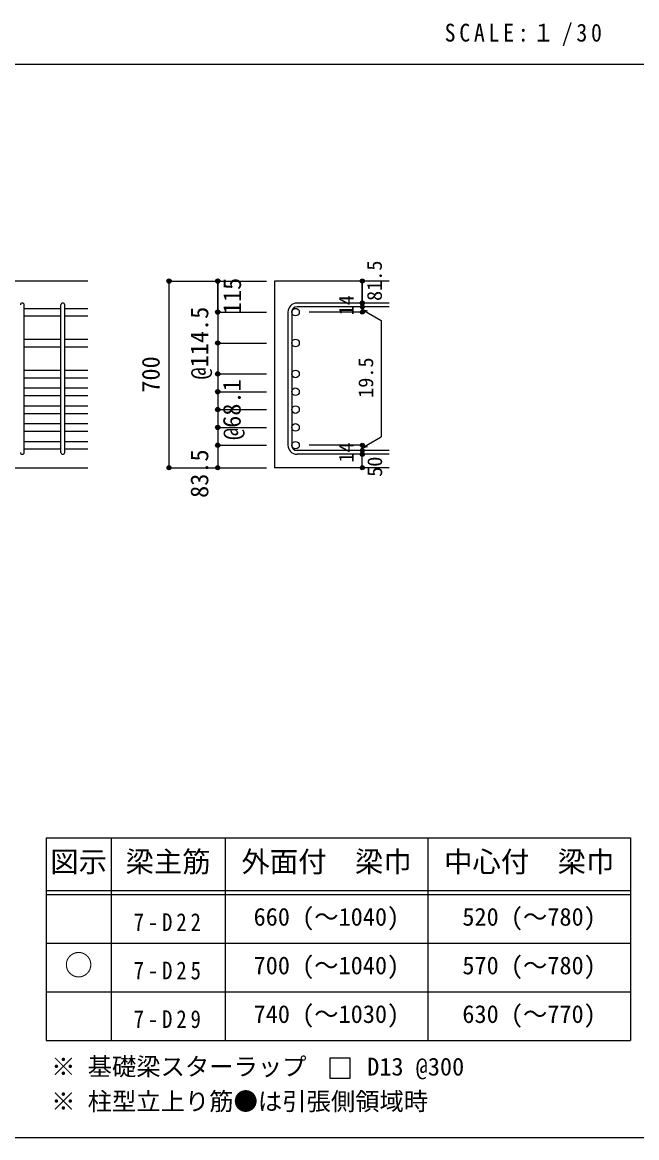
# Model space of a CAD drawing. Units: millimetres at full size, sheet at 1:30, with parts at other scales. Extents: x -5973 to 5954, y -4195 to 4201.
# Drawn here: x 1359 to 3633, y -4195 to -67 of the extents above; entities that cross this region are included whole.
import ezdxf
from ezdxf.enums import TextEntityAlignment as Align

# ---------------------------------------------------------------- set-up
doc = ezdxf.new("R2010")
doc.units = ezdxf.units.MM
doc.header["$LTSCALE"] = 30
doc.header["$PDMODE"] = 32
doc.header["$PDSIZE"] = 15
for name, color, linetype in [('0-1_躯体線', 2, 'Continuous'), ('0-5_基礎梁筋', 7, 'Continuous'), ('0-6_スタラップ筋', 7, 'Continuous'), ('0-D_寸法', 4, 'Continuous'), ('6-7_文字', 7, 'Continuous'), ('6-E_枠', 7, 'Continuous'), ('F-0_枠', 6, 'Continuous')]:
    doc.layers.add(name, color=color, linetype=linetype)
doc.styles.add('ＭＳ ゴシック', font='')
doc.styles.get('ＭＳ ゴシック').set_extended_font_data('MS Gothic')

msp = doc.modelspace()

# ---------------------------------------------------------------- linework, layer by layer
at = {"layer": '0-1_躯体線'}
for p, q in [((1602.44, -1024.89), (-97.56, -1024.89)), ((2717.44, -1024.89), (2292.44, -1024.89)), ((2292.44, -1024.89), (2292.44, -1715.89)), ((1202.44, -1715.89), (1602.44, -1715.89)), ((2717.44, -1715.89), (2292.44, -1715.89))]:
    msp.add_line(p, q, dxfattribs=at)
at = {"layer": '0-5_基礎梁筋'}
for p, q in [((1366.44, -1125.82), (1502.44, -1125.82)), ((1366.44, -1153.82), (1502.44, -1153.82)), ((1516.44, -1125.82), (1602.44, -1125.82)), ((1516.44, -1153.82), (1602.44, -1153.82)), ((1366.44, -1240.11), (1502.44, -1240.11)), ((1366.44, -1268.11), (1502.44, -1268.11)), ((1516.44, -1240.11), (1602.44, -1240.11)), ((1516.44, -1268.11), (1602.44, -1268.11)), ((1366.44, -1354.39), (1502.44, -1354.39)), ((1516.44, -1354.39), (1602.44, -1354.39)), ((1366.44, -1382.39), (1502.44, -1382.39)), ((1516.44, -1382.39), (1602.44, -1382.39)), ((1366.44, -1420.39), (1502.44, -1420.39)), ((1516.44, -1420.39), (1602.44, -1420.39)), ((1366.44, -1448.39), (1502.44, -1448.39)), ((1516.44, -1448.39), (1602.44, -1448.39)), ((1366.44, -1486.39), (1502.44, -1486.39)), ((1366.44, -1514.39), (1502.44, -1514.39)), ((1516.44, -1486.39), (1602.44, -1486.39)), ((1516.44, -1514.39), (1602.44, -1514.39)), ((1366.44, -1552.39), (1502.44, -1552.39)), ((1516.44, -1552.39), (1602.44, -1552.39)), ((1366.44, -1580.39), (1502.44, -1580.39)), ((1516.44, -1580.39), (1602.44, -1580.39)), ((1366.44, -1618.39), (1502.44, -1618.39)), ((1366.44, -1646.39), (1502.44, -1646.39)), ((1516.44, -1618.39), (1602.44, -1618.39)), ((1516.44, -1646.39), (1602.44, -1646.39))]:
    msp.add_line(p, q, dxfattribs=at)
at = {"layer": '0-5_基礎梁筋', "color": 3}
for centre in [(2370.44, -1139.82), (2370.44, -1254.11), (2370.44, -1368.39), (2370.44, -1434.39), (2370.44, -1500.39), (2370.44, -1566.39), (2370.44, -1632.39)]:
    msp.add_circle(centre, 14, dxfattribs=at)
at = {"layer": '0-6_スタラップ筋'}
for p, q in [((1366.44, -1658.89), (1366.44, -1113.32)), ((1502.44, -1658.89), (1502.44, -1113.32)), ((1516.44, -1658.89), (1516.44, -1113.32)), ((2717.44, -1106.32), (2375.94, -1106.32)), ((2342.44, -1139.82), (2342.44, -1632.39)), ((2356.44, -1139.82), (2356.44, -1632.39)), ((2717.44, -1120.32), (2375.94, -1120.32)), ((2717.44, -1651.89), (2375.94, -1651.89)), ((2717.44, -1665.89), (2375.94, -1665.89))]:
    msp.add_line(p, q, dxfattribs=at)
for centre, radius, start, end in [((1359.44, -1113.32), 7, 0, 180), ((1509.44, -1113.32), 7, 0, 180), ((2375.94, -1139.82), 33.5, 90, 180), ((2375.94, -1139.82), 19.5, 90, 180), ((2375.94, -1632.39), 33.5, 180, 270), ((2375.94, -1632.39), 19.5, 180, 270), ((1359.44, -1658.89), 7, 180, 0), ((1509.44, -1658.89), 7, 180, 0)]:
    msp.add_arc(centre, radius, start, end, dxfattribs=at)
at = {"layer": '0-D_寸法'}
for p, q in [((1902.44, -1024.89), (2082.44, -1024.89)), ((1902.44, -1024.89), (2082.44, -1024.89)), ((1902.44, -1715.89), (1902.44, -1024.89)), ((2082.44, -1139.82), (2082.44, -1024.89)), ((2082.44, -1024.89), (2262.44, -1024.89)), ((2082.44, -1024.89), (2082.44, -1139.82)), ((2617.44, -1120.32), (2617.44, -1106.32)), ((2082.44, -1139.82), (2262.44, -1139.82)), ((2082.44, -1139.82), (2262.44, -1139.82)), ((2082.44, -1139.82), (2082.44, -1304.11)), ((2082.44, -1139.82), (2082.44, -1313.89)), ((2082.44, -1139.82), (2082.44, -1394.36)), ((2617.44, -1139.82), (2421.35, -1139.82)), ((2617.44, -1120.32), (2617.44, -1139.82)), ((2617.44, -1130.07), (2636.76, -1135.25)), ((2617.44, -1130.07), (2687.5, -1170.52)), ((2687.5, -1170.52), (2687.5, -1601.7)), ((2082.44, -1254.11), (2262.44, -1254.11)), ((2082.44, -1304.11), (2082.44, -1632.39)), ((2082.44, -1368.39), (2262.44, -1368.39)), ((2082.44, -1434.39), (2262.44, -1434.39)), ((2082.44, -1500.39), (2262.44, -1500.39)), ((2082.44, -1566.39), (2262.44, -1566.39)), ((2617.44, -1642.14), (2687.5, -1601.7)), ((2082.44, -1632.39), (2262.44, -1632.39)), ((2617.44, -1632.39), (2421.35, -1632.39)), ((2617.44, -1651.89), (2617.44, -1632.39)), ((2617.44, -1642.14), (2636.76, -1636.97)), ((2617.44, -1665.89), (2617.44, -1651.89)), ((2617.44, -1715.89), (2617.44, -1665.89)), ((1902.44, -1715.89), (2082.44, -1715.89)), ((2082.44, -1715.89), (2262.44, -1715.89))]:
    msp.add_line(p, q, dxfattribs=at)
for points in [[(2617.44, -1024.89), (2617.44, -1106.32), (2617.44, -1024.89)], [(2082.44, -1394.36), (2082.44, -1632.39), (2082.44, -1715.89)]]:
    msp.add_lwpolyline(points, dxfattribs=at)
for centre, radius in [((1902.44, -1024.89), 8), ((1902.44, -1024.89), 7.2), ((1902.44, -1024.89), 6.4), ((1902.44, -1024.89), 5.6), ((1902.44, -1024.89), 4.8), ((1902.44, -1024.89), 4), ((1902.44, -1024.89), 3.2), ((1902.44, -1024.89), 2.4), ((1902.44, -1024.89), 1.6), ((1902.44, -1024.89), 0.8), ((2082.44, -1024.89), 8), ((2082.44, -1024.89), 7.2), ((2082.44, -1024.89), 6.4), ((2082.44, -1024.89), 5.6), ((2082.44, -1024.89), 4.8), ((2082.44, -1024.89), 4), ((2082.44, -1024.89), 3.2), ((2082.44, -1024.89), 2.4), ((2082.44, -1024.89), 1.6), ((2082.44, -1024.89), 0.8), ((2617.44, -1024.89), 4), ((2617.44, -1024.89), 3.6), ((2617.44, -1024.89), 3.2), ((2617.44, -1024.89), 2.8), ((2617.44, -1024.89), 2.4), ((2617.44, -1024.89), 2), ((2617.44, -1024.89), 1.6), ((2617.44, -1024.89), 1.2), ((2617.44, -1024.89), 0.8), ((2617.44, -1024.89), 0.4), ((2617.44, -1106.32), 4), ((2617.44, -1106.32), 3.6), ((2617.44, -1106.32), 3.2), ((2617.44, -1106.32), 2.8), ((2617.44, -1106.32), 2.4), ((2617.44, -1106.32), 2), ((2617.44, -1106.32), 1.6), ((2617.44, -1106.32), 1.2), ((2617.44, -1106.32), 0.8), ((2617.44, -1106.32), 0.4), ((2082.44, -1139.82), 8), ((2082.44, -1139.82), 7.2), ((2082.44, -1139.82), 6.4), ((2082.44, -1139.82), 5.6), ((2082.44, -1139.82), 4.8), ((2082.44, -1139.82), 4), ((2082.44, -1139.82), 3.2), ((2082.44, -1139.82), 2.4), ((2082.44, -1139.82), 1.6), ((2082.44, -1139.82), 0.8), ((2617.44, -1120.32), 4), ((2617.44, -1139.82), 4), ((2617.44, -1120.32), 3.6), ((2617.44, -1139.82), 3.6), ((2617.44, -1120.32), 3.2), ((2617.44, -1139.82), 3.2), ((2617.44, -1120.32), 2.8), ((2617.44, -1139.82), 2.8), ((2617.44, -1120.32), 2.4), ((2617.44, -1139.82), 2.4), ((2617.44, -1120.32), 2), ((2617.44, -1139.82), 2), ((2617.44, -1120.32), 1.6), ((2617.44, -1139.82), 1.6), ((2617.44, -1120.32), 1.2), ((2617.44, -1139.82), 1.2), ((2617.44, -1120.32), 0.8), ((2617.44, -1139.82), 0.8), ((2617.44, -1120.32), 0.4), ((2617.44, -1139.82), 0.4), ((2082.44, -1254.11), 8), ((2082.44, -1254.11), 7.2), ((2082.44, -1254.11), 6.4), ((2082.44, -1254.11), 5.6), ((2082.44, -1254.11), 4.8), ((2082.44, -1254.11), 4), ((2082.44, -1254.11), 3.2), ((2082.44, -1254.11), 2.4), ((2082.44, -1254.11), 1.6), ((2082.44, -1254.11), 0.8), ((2082.44, -1368.39), 8), ((2082.44, -1368.39), 7.2), ((2082.44, -1368.39), 6.4), ((2082.44, -1368.39), 5.6), ((2082.44, -1368.39), 4.8), ((2082.44, -1368.39), 4), ((2082.44, -1368.39), 3.2), ((2082.44, -1368.39), 2.4), ((2082.44, -1368.39), 1.6), ((2082.44, -1368.39), 0.8), ((2082.44, -1434.39), 8), ((2082.44, -1434.39), 7.2), ((2082.44, -1434.39), 6.4), ((2082.44, -1434.39), 5.6), ((2082.44, -1434.39), 4.8), ((2082.44, -1434.39), 4), ((2082.44, -1434.39), 3.2), ((2082.44, -1434.39), 2.4), ((2082.44, -1434.39), 1.6), ((2082.44, -1434.39), 0.8), ((2082.44, -1500.39), 8), ((2082.44, -1500.39), 7.2), ((2082.44, -1500.39), 6.4), ((2082.44, -1500.39), 5.6), ((2082.44, -1500.39), 4.8), ((2082.44, -1500.39), 4), ((2082.44, -1500.39), 3.2), ((2082.44, -1500.39), 2.4), ((2082.44, -1500.39), 1.6), ((2082.44, -1500.39), 0.8), ((2082.44, -1566.39), 8), ((2082.44, -1566.39), 7.2), ((2082.44, -1566.39), 6.4), ((2082.44, -1566.39), 5.6), ((2082.44, -1566.39), 4.8), ((2082.44, -1566.39), 4), ((2082.44, -1566.39), 3.2), ((2082.44, -1566.39), 2.4), ((2082.44, -1566.39), 1.6), ((2082.44, -1566.39), 0.8), ((2082.44, -1632.39), 8), ((2082.44, -1632.39), 7.2), ((2082.44, -1632.39), 6.4), ((2082.44, -1632.39), 5.6), ((2082.44, -1632.39), 4.8), ((2082.44, -1632.39), 4), ((2082.44, -1632.39), 3.2), ((2082.44, -1632.39), 2.4), ((2082.44, -1632.39), 1.6), ((2082.44, -1632.39), 0.8), ((2617.44, -1632.39), 4), ((2617.44, -1651.89), 4), ((2617.44, -1632.39), 3.6), ((2617.44, -1651.89), 3.6), ((2617.44, -1632.39), 3.2), ((2617.44, -1651.89), 3.2), ((2617.44, -1632.39), 2.8), ((2617.44, -1651.89), 2.8), ((2617.44, -1632.39), 2.4), ((2617.44, -1651.89), 2.4), ((2617.44, -1632.39), 2), ((2617.44, -1651.89), 2), ((2617.44, -1632.39), 1.6), ((2617.44, -1651.89), 1.6), ((2617.44, -1632.39), 1.2), ((2617.44, -1651.89), 1.2), ((2617.44, -1632.39), 0.8), ((2617.44, -1651.89), 0.8), ((2617.44, -1632.39), 0.4), ((2617.44, -1665.89), 4), ((2617.44, -1665.89), 3.6), ((2617.44, -1665.89), 3.2), ((2617.44, -1665.89), 2.8), ((2617.44, -1665.89), 2.4), ((2617.44, -1665.89), 2), ((2617.44, -1665.89), 1.6), ((2617.44, -1665.89), 1.2), ((2617.44, -1665.89), 0.8), ((2617.44, -1651.89), 0.4), ((2617.44, -1665.89), 0.4), ((1902.44, -1715.89), 7.2), ((1902.44, -1715.89), 6.4), ((1902.44, -1715.89), 5.6), ((1902.44, -1715.89), 4.8), ((1902.44, -1715.89), 4), ((1902.44, -1715.89), 3.2), ((1902.44, -1715.89), 2.4), ((1902.44, -1715.89), 1.6), ((1902.44, -1715.89), 0.8), ((2082.44, -1715.89), 7.2), ((2082.44, -1715.89), 6.4), ((2082.44, -1715.89), 5.6), ((2082.44, -1715.89), 4.8), ((2082.44, -1715.89), 4), ((2082.44, -1715.89), 3.2), ((2082.44, -1715.89), 2.4), ((2082.44, -1715.89), 1.6), ((2082.44, -1715.89), 0.8), ((2617.44, -1715.89), 4), ((2617.44, -1715.89), 3.6), ((2617.44, -1715.89), 3.2), ((2617.44, -1715.89), 2.8), ((2617.44, -1715.89), 2.4), ((2617.44, -1715.89), 2), ((2617.44, -1715.89), 1.6), ((2617.44, -1715.89), 1.2), ((2617.44, -1715.89), 0.8), ((2617.44, -1715.89), 0.4)]:
    msp.add_circle(centre, radius, dxfattribs=at)
at = {"layer": '0-D_寸法', "color": 7}
for p in [(1902.44, -1024.89), (2082.44, -1024.89), (2617.44, -1024.89), (2617.44, -1106.32), (2617.44, -1120.32), (2082.44, -1139.82), (2617.44, -1139.82), (2082.44, -1254.11), (2082.44, -1368.39), (2082.44, -1434.39), (2082.44, -1500.39), (2082.44, -1566.39), (2082.44, -1632.39), (2617.44, -1632.39), (2617.44, -1632.39), (2617.44, -1651.89), (2617.44, -1665.89), (1902.44, -1715.89), (2082.44, -1715.89), (2617.44, -1715.89)]:
    msp.add_point(p, dxfattribs=at)
at = {"layer": '6-7_文字'}
msp.add_lwpolyline([(2497.62, -3975.41), (2572.62, -3975.41), (2572.62, -3900.41), (2497.62, -3900.41)], close=True, dxfattribs=at)
at = {"layer": '6-E_枠', "color": 3}
for p, q in [((1447.71, -3085.43), (1447.71, -3835.43)), ((1447.71, -3085.43), (3610.24, -3085.43)), ((3610.24, -3085.43), (3610.24, -3835.43)), ((1447.71, -3835.43), (3610.24, -3835.43))]:
    msp.add_line(p, q, dxfattribs=at)
at = {"layer": '6-E_枠'}
for p, q in [((1687.71, -3085.43), (1687.71, -3835.43)), ((2110.24, -3085.43), (2110.24, -3835.43)), ((2860.24, -3085.43), (2860.24, -3835.43)), ((1447.71, -3280.43), (3610.24, -3280.43)), ((1447.71, -3295.43), (3610.24, -3295.43)), ((1447.71, -3475.43), (3610.24, -3475.43)), ((1447.71, -3655.43), (3610.24, -3655.43))]:
    msp.add_line(p, q, dxfattribs=at)
at = {"layer": 'F-0_枠', "color": 2}
msp.add_line((-5972.88, -222.05), (3723.6, -222.05), dxfattribs=at)
at = {"layer": 'F-0_枠'}
msp.add_line((5954.1, -4195.24), (-5972.88, -4195.24), dxfattribs=at)

# ---------------------------------------------------------------- texts
at = {"layer": '0-D_寸法', "style": 'ＭＳ ゴシック'}
for s, height, p in [('81.5', 54.99, (2706.33, -1098.49)), ('115', 65.98, (2188.54, -1147.45)), ('14', 54.99, (2602.21, -1151.76)), ('@114.5', 65.98, (2067.44, -1389.11)), ('700', 65.98, (1887.44, -1437.89)), ('19.5', 54.99, (2674.33, -1457.09)), ('@68.1', 65.98, (2187.44, -1612.89)), ('14', 54.99, (2602.18, -1696.57)), ('83.5', 65.98, (2067.44, -1827.39)), ('50', 54.99, (2707.44, -1749.39))]:
    msp.add_text(s, height=height, rotation=90, dxfattribs=at).set_placement(p, align=Align.BOTTOM_LEFT)
at = {"layer": '6-7_文字', "color": 2, "style": 'ＭＳ ゴシック'}
for s, p in [('図示', (1462.71, -3235.43)), ('梁主筋', (1741.48, -3235.43)), ('外面付\u3000梁巾', (2170.24, -3235.43)), ('中心付\u3000梁巾', (2920.24, -3235.43)), ('○', (1515.21, -3617.93))]:
    msp.add_text(s, height=76.98, dxfattribs=at).set_placement(p, align=Align.BOTTOM_LEFT)
at = {"layer": '6-7_文字', "style": 'ＭＳ ゴシック'}
for s, p in [('660 (～1040)', (2215.24, -3430.43)), ('520 (～780)', (2987.74, -3430.43)), ('700 (～1040)', (2215.24, -3610.43)), ('570 (～780)', (2987.74, -3610.43)), ('740 (～1030)', (2215.24, -3790.43)), ('630 (～770)', (2987.74, -3790.43)), ('※ 基礎梁スターラップ     D13 @300', (1466.27, -3985.01)), ('※ 柱型立上り筋●は引張側領域時', (1466.27, -4113.51))]:
    msp.add_text(s, height=65.98, dxfattribs=at).set_placement(p, align=Align.BOTTOM_LEFT)
at = {"layer": '6-7_文字', "color": 2, "insert": (2922.26, -154.55), "char_height": 65.98, "attachment_point": 7, "style": 'ＭＳ ゴシック'}
msp.add_mtext('\\T1.34;\\W0.9;SCALE:１/30', dxfattribs=at)
at = {"layer": '6-7_文字', "char_height": 65.98, "attachment_point": 7, "style": 'ＭＳ ゴシック'}
for s, insert in [('\\T1.38;\\W0.85;7-D22', (1771.48, -3430.43)), ('\\T1.38;\\W0.85;7-D25', (1771.48, -3610.43)), ('\\T1.38;\\W0.85;7-D29', (1771.48, -3790.43))]:
    msp.add_mtext(s, dxfattribs=dict(at, insert=insert))

doc.saveas('drawing.dxf')
